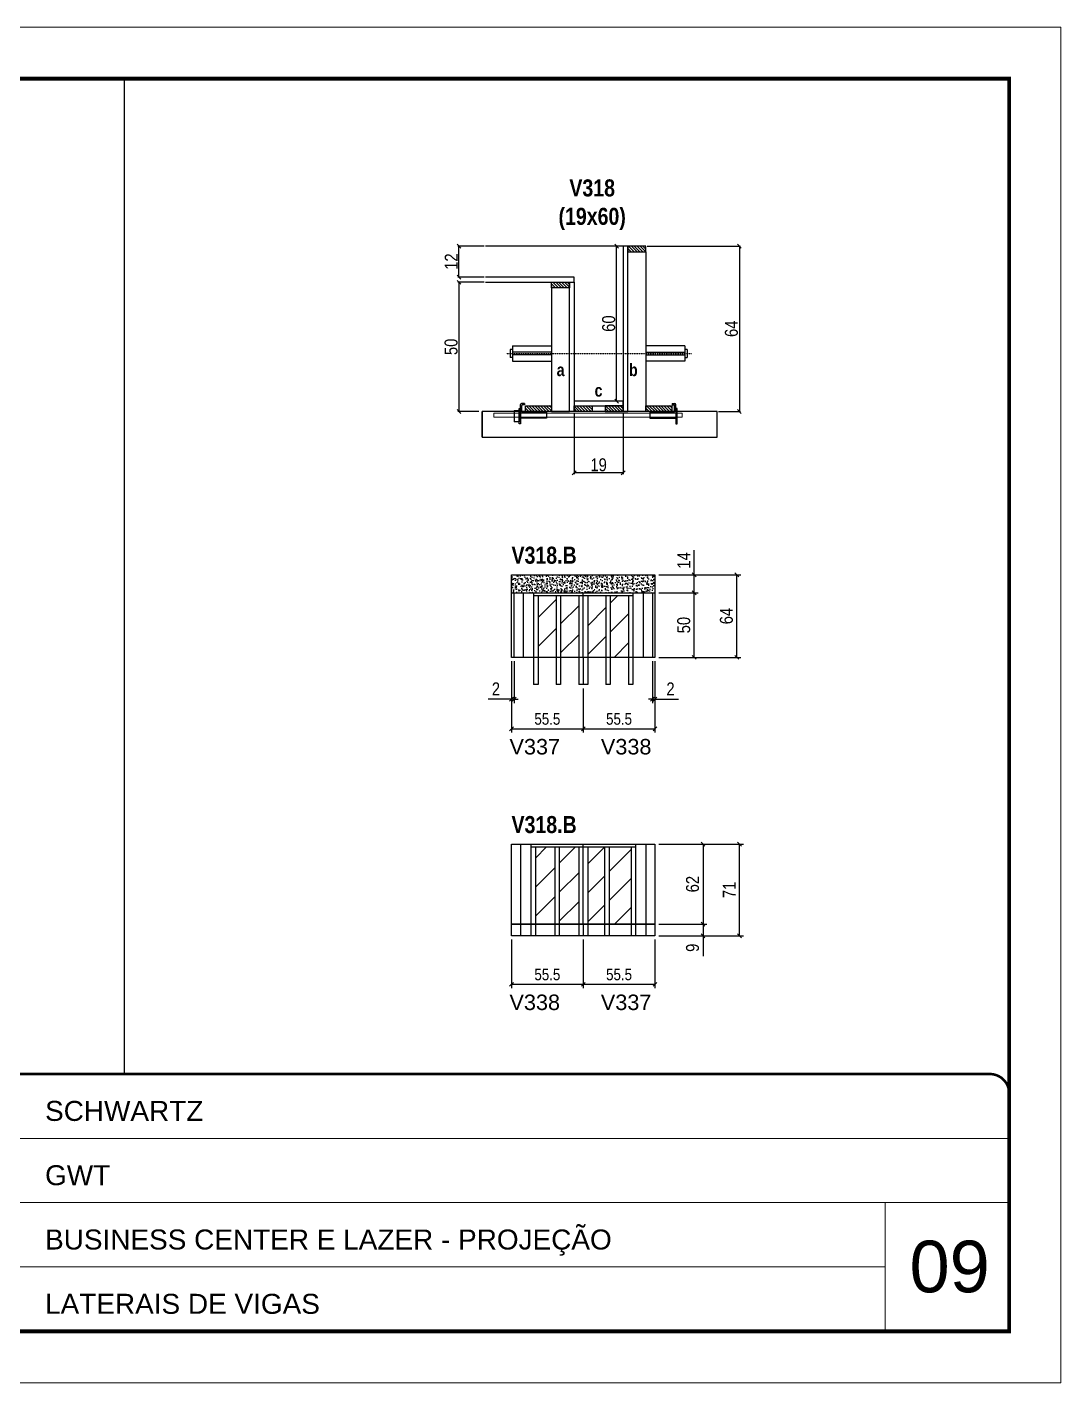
# Model space of a CAD drawing. Extents: x 13154 to 22413, y 1253 to 30260.
# Drawn here: x 13839 to 14639, y 26522 to 27572 of the extents above; entities that cross this region are included whole.
import ezdxf

# ---------------------------------------------------------------- set-up
doc = ezdxf.new("R2010")
doc.units = 0
for name, pattern in [('CONTINUO', [0]), ('DASHED', [0.75, 0.5, -0.25]), ('HIDDEN', [0.375, 0.25, -0.125])]:
    doc.linetypes.add(name, pattern=pattern)
for name, color, linetype in [('5', 5, 'Continuous'), ('barrote', 251, 'Continuous'), ('COTA', 241, 'Continuous'), ('detalhes', 4, 'Continuous'), ('NOMENCLATURA', 7, 'Continuous'), ('Painéis', 200, 'Continuous'), ('presilha', 1, 'Continuous'), ('SARR_2.2x10', 60, 'Continuous'), ('SARR_2.2x7', 40, 'Continuous'), ('SARR_3.5x7', 81, 'Continuous'), ('TENSOR', 3, 'Continuous')]:
    doc.layers.add(name, color=color, linetype=linetype)
for name, color, linetype, lineweight in [('CARIMBO', 255, 'Continuous', 9), ('CONCRETO', 251, 'Continuous', 25), ('Folhas', 255, 'Continuous', 9), ('Hachura', 251, 'Continuous', 9), ('SARRAFO DE PRESSAO', 251, 'DASHED', 9), ('SCO-___-LAJ', 2, 'Continuous', 0)]:
    doc.layers.add(name, color=color, linetype=linetype, lineweight=lineweight)
doc.styles.add('ARIAL', font='arial.ttf')
doc.styles.add('COTA TECNICA', font='techl___.ttf', dxfattribs={"height": 10})
doc.styles.add('COTA TECNICA 2X', font='techl___.ttf', dxfattribs={"height": 10})
doc.styles.add('COTA TECNICA-50', font='techl___.ttf', dxfattribs={"height": 9})
doc.styles.get("Standard").update_dxf_attribs({"font": 'arial.ttf'})
doc.styles.add('TECNICA', font='techb___.ttf', dxfattribs={"height": 10})
doc.dimstyles.new('COTA PAINEL-50', dxfattribs={"dimtxt": 9, "dimasz": 3, "dimexe": 3, "dimexo": 3, "dimgap": 3, "dimtad": 1, "dimdec": 1, "dimzin": 12, "dimdsep": 46, "dimtxsty": 'COTA TECNICA-50', "dimblk1": 'OBLIQUE', "dimblk2": 'OBLIQUE', "dimsah": 1, "dimcen": 0.9, "dimclrd": 4, "dimclre": 4, "dimclrt": 240, "dimadec": 1, "dimazin": 3, "dimtfac": 1, "dimtdec": 1, "dimtmove": 0, "dimatfit": 3, "dimfxl": 1, "dimtolj": 1, "dimtzin": 12, "dimarcsym": 0})
doc.dimstyles.new('PAINEL', dxfattribs={"dimtxt": 10, "dimasz": 3, "dimexe": 3, "dimexo": 3, "dimgap": 3, "dimtad": 1, "dimdec": 1, "dimzin": 12, "dimdsep": 46, "dimtxsty": 'COTA TECNICA', "dimblk1": 'OBLIQUE', "dimblk2": 'OBLIQUE', "dimsah": 1, "dimcen": 0.9, "dimclrd": 4, "dimclre": 4, "dimclrt": 240, "dimadec": 1, "dimazin": 3, "dimtfac": 1, "dimtdec": 1, "dimtmove": 0, "dimatfit": 3, "dimfxl": 1, "dimtolj": 1, "dimtzin": 12, "dimarcsym": 0})
doc.dimstyles.new('SECAO', dxfattribs={"dimscale": 0.333333, "dimtxt": 5, "dimasz": 9, "dimexe": 3, "dimexo": 3, "dimgap": 3, "dimtad": 1, "dimdec": 1, "dimlfac": 0.5, "dimzin": 12, "dimdsep": 46, "dimtxsty": 'COTA TECNICA 2X', "dimblk1": 'OBLIQUE', "dimblk2": 'OBLIQUE', "dimsah": 1, "dimcen": 0.9, "dimclrd": 4, "dimclre": 4, "dimclrt": 240, "dimadec": 1, "dimazin": 3, "dimtfac": 1, "dimtdec": 1, "dimtmove": 0, "dimatfit": 3, "dimfxl": 1, "dimtolj": 1, "dimtzin": 12, "dimarcsym": 0})
pattern_1 = [(135, (47498.1262, -96237.7658), (-1.122532015, -1.122532015), [])]

# ---------------------------------------------------------------- blocks, each defined once
blk = doc.blocks.new('9999999999')
at = {"color": 30, "linetype": 'CONTINUO'}
for p, q in [((98564.6, 34379.6), (99584, 34379.6)), ((98564.6, 34329.8), (99488, 34329.8)), ((99584, 34329.8), (99488, 34329.8)), ((99488, 34329.8), (99488, 34230.2)), ((98564.6, 34280), (99488, 34280))]:
    blk.add_line(p, q, dxfattribs=at)
at = {"color": 30, "linetype": 'CONTINUO', "const_width": 2}
blk.add_lwpolyline([(99584, 34230.2), (99584, 34414.4, 0.414214), (99569, 34429.4), (98229, 34429.4, 0.414214), (98214, 34414.4), (98214, 34245.2, 0.414214), (98229, 34230.2), (99584, 34230.2)], format="xyb", dxfattribs=at)
at = {"layer": 'Folhas'}
blk.add_lwpolyline([(98139, 34190.2), (99624, 34190.2), (99624, 35240.2), (98139, 35240.2)], close=True, dxfattribs=at)
at = {"layer": 'Folhas', "color": 30, "const_width": 3}
blk.add_lwpolyline([(98214, 34230.2), (99584, 34230.2), (99584, 35200.2), (98214, 35200.2)], close=True, dxfattribs=at)
at = {"color": 7, "linetype": 'Continuous', "ltscale": 5, "style": 'ARIAL'}
for s, height, p in [('SCHWARTZ', 15.48, (98837.7, 34393.1)), ('GWT', 15.48, (98837.7, 34343.3)), ('BUSINESS CENTER E LAZER - PROJEÇÃO', 15.483, (98837.7, 34293.5)), ('LATERAIS DE VIGAS', 15.483, (98837.7, 34243.7))]:
    blk.add_text(s, height=height, dxfattribs=at).set_placement(p)
blk = doc.blocks.new('_Oblique')
at = {"color": 0, "linetype": 'ByBlock', "lineweight": -2}
blk.add_line((-0.5, -0.5), (0.5, 0.5), dxfattribs=at)
blk = doc.blocks.new('*D1291')
at = {"layer": 'COTA', "color": 4, "linetype": 'ByBlock', "lineweight": -2, "transparency": 16777216}
for p, q in [((14214.2, 27080.9), (14214.2, 27025.6)), ((14269.7, 27059.9), (14269.7, 27025.6)), ((14214.2, 27028.6), (14269.7, 27028.6))]:
    blk.add_line(p, q, dxfattribs=at)
at = {"layer": 'Defpoints', "color": 0, "linetype": 'ByBlock', "transparency": 16777216}
for p in [(14214.2, 27083.9), (14269.7, 27062.9), (14269.7, 27028.6)]:
    blk.add_point(p, dxfattribs=at)
at = {"layer": 'COTA', "color": 4, "linetype": 'ByBlock', "lineweight": -2, "transparency": 16777216, "xscale": 3, "yscale": 3, "zscale": 3, "rotation": 180}
blk.add_blockref('_Oblique', (14214.2, 27028.6), dxfattribs=at)
at = {"layer": 'COTA', "color": 4, "linetype": 'ByBlock', "lineweight": -2, "transparency": 16777216, "xscale": 3, "yscale": 3, "zscale": 3}
blk.add_blockref('_Oblique', (14269.7, 27028.6), dxfattribs=at)
at = {"layer": 'COTA', "color": 240, "linetype": 'ByBlock', "transparency": 16777216, "insert": (14241.9, 27036.2), "char_height": 9, "attachment_point": 5, "style": 'COTA TECNICA-50'}
blk.add_mtext('\\A1;55.5', dxfattribs=at)
blk = doc.blocks.new('*D1292')
at = {"layer": 'COTA', "color": 4, "linetype": 'ByBlock', "lineweight": -2, "transparency": 16777216}
for p, q in [((14325.2, 27080.9), (14325.2, 27025.6)), ((14269.7, 27059.9), (14269.7, 27025.6)), ((14269.7, 27028.6), (14325.2, 27028.6))]:
    blk.add_line(p, q, dxfattribs=at)
at = {"layer": 'Defpoints', "color": 0, "linetype": 'ByBlock', "transparency": 16777216}
for p in [(14325.2, 27083.9), (14269.7, 27062.9), (14325.2, 27028.6)]:
    blk.add_point(p, dxfattribs=at)
at = {"layer": 'COTA', "color": 4, "linetype": 'ByBlock', "lineweight": -2, "transparency": 16777216, "xscale": 3, "yscale": 3, "zscale": 3, "rotation": 180}
blk.add_blockref('_Oblique', (14269.7, 27028.6), dxfattribs=at)
at = {"layer": 'COTA', "color": 4, "linetype": 'ByBlock', "lineweight": -2, "transparency": 16777216, "xscale": 3, "yscale": 3, "zscale": 3}
blk.add_blockref('_Oblique', (14325.2, 27028.6), dxfattribs=at)
at = {"layer": 'COTA', "color": 240, "linetype": 'ByBlock', "transparency": 16777216, "insert": (14297.4, 27036.2), "char_height": 9, "attachment_point": 5, "style": 'COTA TECNICA-50'}
blk.add_mtext('\\A1;55.5', dxfattribs=at)
blk = doc.blocks.new('*D226')
at = {"layer": 'COTA', "color": 4, "linetype": 'ByBlock', "lineweight": -2, "transparency": 16777216}
for p, q in [((14214.2, 26865.3), (14214.2, 26827.7)), ((14269.7, 26865.3), (14269.7, 26827.7)), ((14214.2, 26830.7), (14269.7, 26830.7))]:
    blk.add_line(p, q, dxfattribs=at)
at = {"layer": 'Defpoints', "color": 0, "linetype": 'ByBlock', "transparency": 16777216}
for p in [(14214.2, 26868.3), (14269.7, 26868.3), (14269.7, 26830.7)]:
    blk.add_point(p, dxfattribs=at)
at = {"layer": 'COTA', "color": 4, "linetype": 'ByBlock', "lineweight": -2, "transparency": 16777216, "xscale": 3, "yscale": 3, "zscale": 3, "rotation": 180}
blk.add_blockref('_Oblique', (14214.2, 26830.7), dxfattribs=at)
at = {"layer": 'COTA', "color": 4, "linetype": 'ByBlock', "lineweight": -2, "transparency": 16777216, "xscale": 3, "yscale": 3, "zscale": 3}
blk.add_blockref('_Oblique', (14269.7, 26830.7), dxfattribs=at)
at = {"layer": 'COTA', "color": 240, "linetype": 'ByBlock', "transparency": 16777216, "insert": (14241.9, 26838.3), "char_height": 9, "attachment_point": 5, "style": 'COTA TECNICA-50'}
blk.add_mtext('\\A1;55.5', dxfattribs=at)
blk = doc.blocks.new('*D227')
at = {"layer": 'COTA', "color": 4, "linetype": 'ByBlock', "lineweight": -2, "transparency": 16777216}
for p, q in [((14269.7, 26865.3), (14269.7, 26827.7)), ((14325.2, 26865.3), (14325.2, 26827.7)), ((14269.7, 26830.7), (14325.2, 26830.7))]:
    blk.add_line(p, q, dxfattribs=at)
at = {"layer": 'Defpoints', "color": 0, "linetype": 'ByBlock', "transparency": 16777216}
for p in [(14269.7, 26868.3), (14325.2, 26868.3), (14325.2, 26830.7)]:
    blk.add_point(p, dxfattribs=at)
at = {"layer": 'COTA', "color": 4, "linetype": 'ByBlock', "lineweight": -2, "transparency": 16777216, "xscale": 3, "yscale": 3, "zscale": 3, "rotation": 180}
blk.add_blockref('_Oblique', (14269.7, 26830.7), dxfattribs=at)
at = {"layer": 'COTA', "color": 4, "linetype": 'ByBlock', "lineweight": -2, "transparency": 16777216, "xscale": 3, "yscale": 3, "zscale": 3}
blk.add_blockref('_Oblique', (14325.2, 26830.7), dxfattribs=at)
at = {"layer": 'COTA', "color": 240, "linetype": 'ByBlock', "transparency": 16777216, "insert": (14297.4, 26838.3), "char_height": 9, "attachment_point": 5, "style": 'COTA TECNICA-50'}
blk.add_mtext('\\A1;55.5', dxfattribs=at)
blk = doc.blocks.new('*D228')
at = {"layer": 'COTA', "color": 4, "linetype": 'ByBlock', "lineweight": -2, "transparency": 16777216}
for p, q in [((14216.2, 27080.9), (14216.2, 27048.5)), ((14214.2, 27071.9), (14214.2, 27048.5)), ((14214.2, 27051.5), (14196.1, 27051.5)), ((14216.2, 27051.5), (14214.2, 27051.5)), ((14216.2, 27051.5), (14219.2, 27051.5))]:
    blk.add_line(p, q, dxfattribs=at)
at = {"layer": 'Defpoints', "color": 0, "linetype": 'ByBlock', "transparency": 16777216}
for p in [(14216.2, 27083.9), (14214.2, 27074.9), (14214.2, 27051.5)]:
    blk.add_point(p, dxfattribs=at)
at = {"layer": 'COTA', "color": 4, "linetype": 'ByBlock', "lineweight": -2, "transparency": 16777216, "xscale": 3, "yscale": 3, "zscale": 3}
blk.add_blockref('_Oblique', (14214.2, 27051.5), dxfattribs=at)
at = {"layer": 'COTA', "color": 4, "linetype": 'ByBlock', "lineweight": -2, "transparency": 16777216, "xscale": 3, "yscale": 3, "zscale": 3, "rotation": 180}
blk.add_blockref('_Oblique', (14216.2, 27051.5), dxfattribs=at)
at = {"layer": 'COTA', "color": 240, "linetype": 'ByBlock', "transparency": 16777216, "insert": (14202.1, 27059.5), "char_height": 10, "attachment_point": 5, "style": 'COTA TECNICA'}
blk.add_mtext('\\A1;2', dxfattribs=at)
blk = doc.blocks.new('*D229')
at = {"layer": 'COTA', "color": 4, "linetype": 'ByBlock', "lineweight": -2, "transparency": 16777216}
for p, q in [((14323.2, 27080.9), (14323.2, 27048.5)), ((14325.2, 27071.9), (14325.2, 27048.5)), ((14323.2, 27051.5), (14320.2, 27051.5)), ((14323.2, 27051.5), (14325.2, 27051.5)), ((14325.2, 27051.5), (14343.3, 27051.5))]:
    blk.add_line(p, q, dxfattribs=at)
at = {"layer": 'Defpoints', "color": 0, "linetype": 'ByBlock', "transparency": 16777216}
for p in [(14323.2, 27083.9), (14325.2, 27074.9), (14325.2, 27051.5)]:
    blk.add_point(p, dxfattribs=at)
at = {"layer": 'COTA', "color": 4, "linetype": 'ByBlock', "lineweight": -2, "transparency": 16777216, "xscale": 3, "yscale": 3, "zscale": 3}
blk.add_blockref('_Oblique', (14323.2, 27051.5), dxfattribs=at)
at = {"layer": 'COTA', "color": 4, "linetype": 'ByBlock', "lineweight": -2, "transparency": 16777216, "xscale": 3, "yscale": 3, "zscale": 3, "rotation": 180}
blk.add_blockref('_Oblique', (14325.2, 27051.5), dxfattribs=at)
at = {"layer": 'COTA', "color": 240, "linetype": 'ByBlock', "transparency": 16777216, "insert": (14337.2, 27059.5), "char_height": 10, "attachment_point": 5, "style": 'COTA TECNICA'}
blk.add_mtext('\\A1;2', dxfattribs=at)
blk = doc.blocks.new('*D1293')
at = {"layer": 'COTA', "color": 4, "linetype": 'ByBlock', "lineweight": -2, "transparency": 16777216}
for p, q in [((14328.2, 27133.9), (14358.6, 27133.9)), ((14355.6, 27083.9), (14355.6, 27133.9)), ((14328.2, 27083.9), (14358.6, 27083.9))]:
    blk.add_line(p, q, dxfattribs=at)
at = {"layer": 'Defpoints', "color": 0, "linetype": 'ByBlock', "transparency": 16777216}
for p in [(14325.2, 27133.9), (14355.6, 27133.9), (14325.2, 27083.9)]:
    blk.add_point(p, dxfattribs=at)
at = {"layer": 'COTA', "color": 4, "linetype": 'ByBlock', "lineweight": -2, "transparency": 16777216, "xscale": 3, "yscale": 3, "zscale": 3}
for p, rotation in [((14355.6, 27133.9), 90), ((14355.6, 27083.9), 270)]:
    blk.add_blockref('_Oblique', p, dxfattribs=dict(at, rotation=rotation))
at = {"layer": 'COTA', "color": 240, "linetype": 'ByBlock', "transparency": 16777216, "insert": (14347.5, 27108.9), "char_height": 10, "attachment_point": 5, "rotation": 90, "style": 'COTA TECNICA'}
blk.add_mtext('\\A1;50', dxfattribs=at)
blk = doc.blocks.new('*D230')
at = {"layer": 'COTA', "color": 4, "linetype": 'ByBlock', "lineweight": -2, "transparency": 16777216}
for p, q in [((14328.2, 26939.3), (14365.4, 26939.3)), ((14362.4, 26939.3), (14362.4, 26877.3)), ((14328.2, 26877.3), (14365.4, 26877.3))]:
    blk.add_line(p, q, dxfattribs=at)
at = {"layer": 'Defpoints', "color": 0, "linetype": 'ByBlock', "transparency": 16777216}
for p in [(14325.2, 26939.3), (14325.2, 26877.3), (14362.4, 26877.3)]:
    blk.add_point(p, dxfattribs=at)
at = {"layer": 'COTA', "color": 4, "linetype": 'ByBlock', "lineweight": -2, "transparency": 16777216, "xscale": 3, "yscale": 3, "zscale": 3}
for p, rotation in [((14362.4, 26939.3), 90), ((14362.4, 26877.3), 270)]:
    blk.add_blockref('_Oblique', p, dxfattribs=dict(at, rotation=rotation))
at = {"layer": 'COTA', "color": 240, "linetype": 'ByBlock', "transparency": 16777216, "insert": (14354.3, 26908.3), "char_height": 10, "attachment_point": 5, "rotation": 90, "style": 'COTA TECNICA'}
blk.add_mtext('\\A1;62', dxfattribs=at)
blk = doc.blocks.new('*D231')
at = {"layer": 'COTA', "color": 4, "linetype": 'ByBlock', "lineweight": -2, "transparency": 16777216}
for p, q in [((14328.2, 26877.3), (14365.4, 26877.3)), ((14362.4, 26877.3), (14362.4, 26868.3)), ((14328.2, 26868.3), (14365.4, 26868.3)), ((14362.4, 26868.3), (14362.4, 26852.6))]:
    blk.add_line(p, q, dxfattribs=at)
at = {"layer": 'Defpoints', "color": 0, "linetype": 'ByBlock', "transparency": 16777216}
for p in [(14325.2, 26877.3), (14325.2, 26868.3), (14362.4, 26868.3)]:
    blk.add_point(p, dxfattribs=at)
at = {"layer": 'COTA', "color": 4, "linetype": 'ByBlock', "lineweight": -2, "transparency": 16777216, "xscale": 3, "yscale": 3, "zscale": 3}
for p, rotation in [((14362.4, 26877.3), 90), ((14362.4, 26868.3), 270)]:
    blk.add_blockref('_Oblique', p, dxfattribs=dict(at, rotation=rotation))
at = {"layer": 'COTA', "color": 240, "linetype": 'ByBlock', "transparency": 16777216, "insert": (14354.3, 26859), "char_height": 10, "attachment_point": 5, "rotation": 90, "style": 'COTA TECNICA'}
blk.add_mtext('\\A1;9', dxfattribs=at)
blk = doc.blocks.new('*D232')
at = {"layer": 'COTA', "color": 4, "linetype": 'ByBlock', "lineweight": -2, "transparency": 16777216}
for p, q in [((14328.2, 26939.3), (14393.7, 26939.3)), ((14390.7, 26868.3), (14390.7, 26939.3)), ((14328.2, 26868.3), (14393.7, 26868.3))]:
    blk.add_line(p, q, dxfattribs=at)
at = {"layer": 'Defpoints', "color": 0, "linetype": 'ByBlock', "transparency": 16777216}
for p in [(14325.2, 26939.3), (14390.7, 26939.3), (14325.2, 26868.3)]:
    blk.add_point(p, dxfattribs=at)
at = {"layer": 'COTA', "color": 4, "linetype": 'ByBlock', "lineweight": -2, "transparency": 16777216, "xscale": 3, "yscale": 3, "zscale": 3}
for p, rotation in [((14390.7, 26939.3), 90), ((14390.7, 26868.3), 270)]:
    blk.add_blockref('_Oblique', p, dxfattribs=dict(at, rotation=rotation))
at = {"layer": 'COTA', "color": 240, "linetype": 'ByBlock', "transparency": 16777216, "insert": (14382.7, 26903.8), "char_height": 10, "attachment_point": 5, "rotation": 90, "style": 'COTA TECNICA'}
blk.add_mtext('\\A1;71', dxfattribs=at)
blk = doc.blocks.new('*D233')
at = {"layer": 'COTA', "color": 4, "lineweight": -2, "transparency": 16777216}
for p, q in [((14262.6, 27273.4), (14262.6, 27225.9)), ((14300.6, 27273.4), (14300.6, 27225.9)), ((14300.6, 27226.9), (14262.6, 27226.9))]:
    blk.add_line(p, q, dxfattribs=at)
at = {"layer": 'Defpoints', "color": 0, "transparency": 16777216}
for p in [(14262.6, 27274.4), (14300.6, 27274.4), (14262.6, 27226.9)]:
    blk.add_point(p, dxfattribs=at)
at = {"layer": 'COTA', "color": 4, "lineweight": -2, "transparency": 16777216, "xscale": 3, "yscale": 3, "zscale": 3, "rotation": 180}
blk.add_blockref('_Oblique', (14262.6, 27226.9), dxfattribs=at)
at = {"layer": 'COTA', "color": 4, "lineweight": -2, "transparency": 16777216, "xscale": 3, "yscale": 3, "zscale": 3}
blk.add_blockref('_Oblique', (14300.6, 27226.9), dxfattribs=at)
at = {"layer": 'COTA', "color": 240, "transparency": 16777216, "insert": (14281.6, 27233), "char_height": 10, "attachment_point": 5, "style": 'COTA TECNICA 2X'}
blk.add_mtext('\\A1;19', dxfattribs=at)
blk = doc.blocks.new('PRESILHA METÁLICA 1')
at = {"layer": 'presilha'}
for p, q in [((7.5, 10.6), (7.5, 19.9)), ((12, 21), (8.6, 21)), ((9, 11.6), (9, 18.9)), ((12, 19.5), (9.6, 19.5)), ((12, 21), (12, 19.5)), ((0, 13), (6, 13)), ((0, 13), (0, 0)), ((6, 0), (0, 0)), ((6, 15.5), (7.5, 15.5)), ((6, -2.5), (6, 15.5)), ((6, 13), (6, 0)), ((7.5, 15.5), (7.5, -2.5)), ((37.5, 4.1), (7.5, 4.1)), ((37.5, 11), (9.6, 11)), ((37.5, 11), (37.5, 4.1)), ((7.5, -2.5), (6, -2.5))]:
    blk.add_line(p, q, dxfattribs=at)
for centre, radius, start, end in [((8.6, 19.9), 1.14, 90, 180), ((9.6, 18.9), 0.57, 90, 180), ((9.6, 11.6), 0.57, 180, 270)]:
    blk.add_arc(centre, radius, start, end, dxfattribs=at)
blk = doc.blocks.new('PRESILHA METÁLICA 2')
at = {"layer": 'presilha'}
for p, q in [((-5.2, 23.5), (-5.2, 22)), ((-5.2, 23.5), (-1.9, 23.5)), ((-5.2, 22), (-2.8, 22)), ((-2.2, 14.1), (-2.2, 21.4)), ((0.8, 18), (-0.8, 18)), ((-0.8, 18), (-0.8, 0)), ((-0.8, 14.6), (-0.8, 22.4)), ((0.8, 0), (0.8, 18)), ((-30.8, 13.5), (-30.8, 6.6)), ((-30.8, 13.5), (-2.8, 13.5)), ((-30.8, 6.6), (-0.8, 6.6)), ((-0.8, 0), (0.8, 0))]:
    blk.add_line(p, q, dxfattribs=at)
for centre, radius, start, end in [((-2.8, 21.4), 0.57, 0, 90), ((-1.9, 22.4), 1.14, 0, 90), ((-2.8, 14.1), 0.57, 270, 0)]:
    blk.add_arc(centre, radius, start, end, dxfattribs=at)
blk = doc.blocks.new('*D234')
at = {"layer": 'COTA', "color": 4, "lineweight": -2, "transparency": 16777216}
for p, q in [((14192.9, 27374.4), (14172.5, 27374.4)), ((14173.5, 27374.4), (14173.5, 27274.4)), ((14188.8, 27274.4), (14172.5, 27274.4))]:
    blk.add_line(p, q, dxfattribs=at)
at = {"layer": 'Defpoints', "color": 0, "transparency": 16777216}
for p in [(14193.9, 27374.4), (14173.5, 27274.4), (14189.8, 27274.4)]:
    blk.add_point(p, dxfattribs=at)
at = {"layer": 'COTA', "color": 4, "lineweight": -2, "transparency": 16777216, "xscale": 3, "yscale": 3, "zscale": 3}
for p, rotation in [((14173.5, 27374.4), 90), ((14173.5, 27274.4), 270)]:
    blk.add_blockref('_Oblique', p, dxfattribs=dict(at, rotation=rotation))
at = {"layer": 'COTA', "color": 240, "transparency": 16777216, "insert": (14167.4, 27324.4), "char_height": 10, "attachment_point": 5, "rotation": 90, "style": 'COTA TECNICA 2X'}
blk.add_mtext('\\A1;50', dxfattribs=at)
blk = doc.blocks.new('*D235')
at = {"layer": 'COTA', "color": 4, "lineweight": -2, "transparency": 16777216}
for p, q in [((14192.9, 27402.4), (14172.5, 27402.4)), ((14173.5, 27378.4), (14173.5, 27402.4)), ((14192.9, 27378.4), (14172.5, 27378.4))]:
    blk.add_line(p, q, dxfattribs=at)
at = {"layer": 'Defpoints', "color": 0, "transparency": 16777216}
for p in [(14173.5, 27402.4), (14193.9, 27402.4), (14193.9, 27378.4)]:
    blk.add_point(p, dxfattribs=at)
at = {"layer": 'COTA', "color": 4, "lineweight": -2, "transparency": 16777216, "xscale": 3, "yscale": 3, "zscale": 3}
for p, rotation in [((14173.5, 27402.4), 90), ((14173.5, 27378.4), 270)]:
    blk.add_blockref('_Oblique', p, dxfattribs=dict(at, rotation=rotation))
at = {"layer": 'COTA', "color": 240, "transparency": 16777216, "insert": (14167.5, 27390.4), "char_height": 10, "attachment_point": 5, "rotation": 90, "style": 'COTA TECNICA 2X'}
blk.add_mtext('\\A1;12', dxfattribs=at)
blk = doc.blocks.new('*D236')
at = {"layer": 'COTA', "color": 4, "lineweight": -2, "transparency": 16777216}
for p, q in [((14319.2, 27402.4), (14391.5, 27402.4)), ((14390.5, 27402.4), (14390.5, 27274.4)), ((14374.4, 27274.4), (14391.5, 27274.4))]:
    blk.add_line(p, q, dxfattribs=at)
at = {"layer": 'Defpoints', "color": 0, "transparency": 16777216}
for p in [(14318.2, 27402.4), (14373.4, 27274.4), (14390.5, 27274.4)]:
    blk.add_point(p, dxfattribs=at)
at = {"layer": 'COTA', "color": 4, "lineweight": -2, "transparency": 16777216, "xscale": 3, "yscale": 3, "zscale": 3}
for p, rotation in [((14390.5, 27402.4), 90), ((14390.5, 27274.4), 270)]:
    blk.add_blockref('_Oblique', p, dxfattribs=dict(at, rotation=rotation))
at = {"layer": 'COTA', "color": 240, "transparency": 16777216, "insert": (14384.4, 27338.4), "char_height": 10, "attachment_point": 5, "rotation": 90, "style": 'COTA TECNICA 2X'}
blk.add_mtext('\\A1;64', dxfattribs=at)
blk = doc.blocks.new('*D1294')
at = {"layer": 'COTA', "color": 4, "lineweight": -2, "transparency": 16777216}
for p, q in [((14299.6, 27402.4), (14294.5, 27402.4)), ((14295.5, 27282.4), (14295.5, 27402.4)), ((14299.6, 27282.4), (14294.5, 27282.4))]:
    blk.add_line(p, q, dxfattribs=at)
at = {"layer": 'Defpoints', "color": 0, "transparency": 16777216}
for p in [(14295.5, 27402.4), (14300.6, 27402.4), (14300.6, 27282.4)]:
    blk.add_point(p, dxfattribs=at)
at = {"layer": 'COTA', "color": 4, "lineweight": -2, "transparency": 16777216, "xscale": 3, "yscale": 3, "zscale": 3}
for p, rotation in [((14295.5, 27402.4), 90), ((14295.5, 27282.4), 270)]:
    blk.add_blockref('_Oblique', p, dxfattribs=dict(at, rotation=rotation))
at = {"layer": 'COTA', "color": 240, "transparency": 16777216, "insert": (14289.4, 27342.4), "char_height": 10, "attachment_point": 5, "rotation": 90, "style": 'COTA TECNICA 2X'}
blk.add_mtext('\\A1;60', dxfattribs=at)
blk = doc.blocks.new('*D1106')
at = {"layer": 'COTA', "color": 4, "linetype": 'ByBlock', "lineweight": -2, "transparency": 16777216}
for p, q in [((14355.6, 27147.9), (14355.6, 27167)), ((14328.2, 27147.9), (14358.6, 27147.9)), ((14355.6, 27133.9), (14355.6, 27147.9)), ((14328.2, 27133.9), (14358.6, 27133.9))]:
    blk.add_line(p, q, dxfattribs=at)
at = {"layer": 'Defpoints', "color": 0, "linetype": 'ByBlock', "transparency": 16777216}
for p in [(14325.2, 27147.9), (14355.6, 27147.9), (14325.2, 27133.9)]:
    blk.add_point(p, dxfattribs=at)
at = {"layer": 'COTA', "color": 4, "linetype": 'ByBlock', "lineweight": -2, "transparency": 16777216, "xscale": 3, "yscale": 3, "zscale": 3}
for p, rotation in [((14355.6, 27147.9), 90), ((14355.6, 27133.9), 270)]:
    blk.add_blockref('_Oblique', p, dxfattribs=dict(at, rotation=rotation))
at = {"layer": 'COTA', "color": 240, "linetype": 'ByBlock', "transparency": 16777216, "insert": (14347.5, 27159), "char_height": 10, "attachment_point": 5, "rotation": 90, "style": 'COTA TECNICA'}
blk.add_mtext('\\A1;14', dxfattribs=at)
blk = doc.blocks.new('*D1107')
at = {"layer": 'COTA', "color": 4, "linetype": 'ByBlock', "lineweight": -2, "transparency": 16777216}
for p, q in [((14328.2, 27147.9), (14391.6, 27147.9)), ((14388.6, 27083.9), (14388.6, 27147.9)), ((14328.2, 27083.9), (14391.6, 27083.9))]:
    blk.add_line(p, q, dxfattribs=at)
at = {"layer": 'Defpoints', "color": 0, "linetype": 'ByBlock', "transparency": 16777216}
for p in [(14325.2, 27147.9), (14388.6, 27147.9), (14325.2, 27083.9)]:
    blk.add_point(p, dxfattribs=at)
at = {"layer": 'COTA', "color": 4, "linetype": 'ByBlock', "lineweight": -2, "transparency": 16777216, "xscale": 3, "yscale": 3, "zscale": 3}
for p, rotation in [((14388.6, 27147.9), 90), ((14388.6, 27083.9), 270)]:
    blk.add_blockref('_Oblique', p, dxfattribs=dict(at, rotation=rotation))
at = {"layer": 'COTA', "color": 240, "linetype": 'ByBlock', "transparency": 16777216, "insert": (14380.5, 27115.9), "char_height": 10, "attachment_point": 5, "rotation": 90, "style": 'COTA TECNICA'}
blk.add_mtext('\\A1;64', dxfattribs=at)

msp = doc.modelspace()

# ---------------------------------------------------------------- hatches: boundary and pattern name
at = {"layer": 'COTA', "linetype": 'ByBlock'}
h = msp.add_hatch(dxfattribs=at)
h.set_pattern_fill('AR-CONC', color=256, scale=0.03)
h.set_pattern_definition([(50, (-115789.3566, -5371.0305), (5.46554007, -0.47817257), [0.5715, -6.2865]), (355, (-115789.3566, -5371.0305), (-1.05730264, 5.73170536), [0.4572, -5.02921753]), (100.4514447, (-115788.901, -5371.0704), (4.40823741, 5.25353256), [0.48570026, -5.34270734]), (46.1842, (-115789.3566, -5369.5065), (8.13237123, -1.26126984), [0.85725, -9.42975]), (96.6355576, (-115788.679, -5369.612), (7.122124, 7.42278374), [0.7285507, -8.01406824]), (351.184151, (-115789.357, -5369.5065), (7.122124, 7.42278374), [0.685799, -7.54379196]), (21, (-115788.5946, -5369.8875), (4.54843174, -3.06795595), [0.5715, -6.2865]), (326, (-115788.5946, -5369.8875), (1.85406085, 5.52563898), [0.4572, -5.0292]), (71.451445, (-115788.2156, -5370.143), (6.40249258, 2.45768307), [0.48570026, -5.34269813]), (37.5, (-115789.3566, -5371.0305), (0.092658098, 2.536651166), [0, -4.96824, 0, -5.1054, 0, -5.04825]), (7.5, (-115789.3566, -5371.0305), (2.004589875, 3.005417245), [0, -2.91084, 0, -4.85394, 0, -1.92405]), (327.5, (-115791.0558, -5371.0305), (4.067717855, -0.17186232), [0, -1.905, 0, -5.9436, 0, -7.8867]), (317.5, (-115791.818, -5371.0305), (4.44387544, 0.76279473), [0, -2.4765, 0, -3.94716, 0, -5.6007])])
h.paths.add_polyline_path([(14325.16, 27133.92), (14325.16, 27147.92), (14214.16, 27147.92), (14214.16, 27133.92)])
at = {"layer": 'Hachura', "linetype": 'ByBlock'}
h = msp.add_hatch(dxfattribs=at)
h.set_pattern_fill('ANSI31', color=256, scale=5)
h.set_pattern_definition([(45, (-115866.62, -5371.03), (-11.2253202, 11.2253202), [])])
h.paths.add_polyline_path([(14304.66, 27131.72), (14290.64, 27131.72), (14290.64, 27083.92), (14304.66, 27083.92)])
h.paths.add_polyline_path([(14287.14, 27131.72), (14273.16, 27131.72), (14273.16, 27083.92), (14287.14, 27083.92)])
h.paths.add_polyline_path([(14266.16, 27131.72), (14252.14, 27131.72), (14252.14, 27083.92), (14266.16, 27083.92)])
h.paths.add_polyline_path([(14248.64, 27131.72), (14234.66, 27131.72), (14234.66, 27083.92), (14248.64, 27083.92)])
h = msp.add_hatch(dxfattribs=at)
h.set_pattern_fill('ANSI31', color=256, scale=5)
h.set_pattern_definition([(45, (-116893.6, -2204.557), (-11.2253202, 11.2253202), [])])
h.paths.add_polyline_path([(14247.64, 26937.11), (14232.66, 26937.11), (14232.66, 26877.31), (14247.64, 26877.31)])
h.paths.add_polyline_path([(14251.14, 26877.31), (14266.16, 26877.31), (14266.16, 26937.11), (14251.14, 26937.11)])
h.paths.add_polyline_path([(14273.16, 26877.31), (14286.14, 26877.31), (14286.14, 26937.11), (14273.16, 26937.11)])
h.paths.add_polyline_path([(14289.64, 26877.31), (14306.66, 26877.31), (14306.66, 26937.11), (14289.64, 26937.11)])
at = {"layer": 'SARR_2.2x10'}
h = msp.add_hatch(dxfattribs=at)
h.set_pattern_fill('ANSI31', color=256, scale=0.5, angle=90)
h.set_pattern_definition([(135, (47418.5262, -96237.7658), (-1.122532015, -1.122532015), [])])
h.paths.add_polyline_path([(14224.99, 27278.8), (14224.99, 27274.4), (14244.99, 27274.4), (14244.99, 27278.8)])
h = msp.add_hatch(dxfattribs=at)
h.set_pattern_fill('ANSI31', color=256, scale=0.5, angle=90)
h.set_pattern_definition([(135, (47511.7262, -96237.7658), (-1.122532015, -1.122532015), [])])
h.paths.add_polyline_path([(14318.19, 27278.8), (14318.19, 27274.4), (14338.19, 27274.4), (14338.19, 27278.8)])
at = {"layer": 'SARR_2.2x7'}
h = msp.add_hatch(dxfattribs=at)
h.set_pattern_fill('ANSI31', color=256, scale=0.5, angle=90)
h.set_pattern_definition([(135, (47412.5262, -96114.1658), (-1.122532015, -1.122532015), [])])
h.paths.add_polyline_path([(14304.19, 27402.4), (14304.19, 27398), (14318.19, 27398), (14318.19, 27402.4)])
h = msp.add_hatch(dxfattribs=at)
h.set_pattern_fill('ANSI31', color=256, scale=0.5, angle=90)
h.set_pattern_definition([(135, (47432.5262, -96142.1658), (-1.122532015, -1.122532015), [])])
h.paths.add_polyline_path([(14258.99, 27374.4), (14258.99, 27370), (14244.99, 27370), (14244.99, 27374.4)])
h = msp.add_hatch(dxfattribs=at)
h.set_pattern_fill('ANSI31', color=256, scale=0.5, angle=90)
h.set_pattern_definition(pattern_1)
h.paths.add_polyline_path([(14276.59, 27274.4), (14276.59, 27278.8), (14262.59, 27278.8), (14262.59, 27274.4)])
h = msp.add_hatch(dxfattribs=at)
h.set_pattern_fill('ANSI31', color=256, scale=0.5, angle=90)
h.set_pattern_definition(pattern_1)
h.paths.add_polyline_path([(14286.59, 27278.8), (14286.59, 27274.4), (14300.59, 27274.4), (14300.59, 27278.8)])

# ---------------------------------------------------------------- linework, layer by layer
at = {"ltscale": 3}
for p, q in [((14212.99, 27322.25), (14212.99, 27316.25)), ((14214.99, 27322.25), (14212.99, 27322.25)), ((14214.99, 27325.25), (14214.99, 27313.25)), ((14214.99, 27325.25), (14244.99, 27325.25)), ((14348.19, 27325.25), (14318.19, 27325.25)), ((14348.19, 27325.25), (14348.19, 27313.25)), ((14350.19, 27322.25), (14348.19, 27322.25)), ((14350.19, 27322.25), (14350.19, 27316.25)), ((14214.99, 27316.25), (14212.99, 27316.25)), ((14244.99, 27320.25), (14214.99, 27320.25)), ((14244.99, 27318.25), (14214.99, 27318.25)), ((14214.99, 27313.25), (14244.99, 27313.25)), ((14318.19, 27320.25), (14348.19, 27320.25)), ((14318.19, 27318.25), (14348.19, 27318.25)), ((14348.19, 27313.25), (14318.19, 27313.25)), ((14348.19, 27316.25), (14350.19, 27316.25))]:
    msp.add_line(p, q, dxfattribs=at)
at = {"layer": 'barrote'}
msp.add_lwpolyline([(14191.53, 27254.4), (14373.45, 27254.4), (14373.45, 27274.4), (14191.53, 27274.4)], close=True, dxfattribs=at)
at = {"layer": 'CONCRETO', "linetype": 'Continuous'}
msp.add_line((14300.59, 27402.4), (14193.89, 27402.4), dxfattribs=at)
at = {"layer": 'COTA', "linetype": 'ByBlock'}
for p, q in [((13914.38, 27532.02), (13914.38, 26761.27)), ((14214.16, 27133.92), (14214.16, 27147.92)), ((14214.16, 27147.92), (14325.16, 27147.92)), ((14325.16, 27147.92), (14325.16, 27133.92)), ((14269.66, 27083.92), (14269.66, 27062.92)), ((14234.66, 27062.92), (14231.16, 27062.92)), ((14252.14, 27062.92), (14248.64, 27062.92)), ((14273.16, 27062.92), (14266.16, 27062.92)), ((14290.64, 27062.92), (14287.14, 27062.92)), ((14308.16, 27062.92), (14304.66, 27062.92)), ((14221.16, 26877.31), (14221.16, 26868.31)), ((14269.66, 26877.31), (14269.66, 26868.31)), ((14232.66, 26868.31), (14229.16, 26868.31)), ((14251.14, 26868.31), (14247.64, 26868.31)), ((14273.16, 26868.31), (14266.16, 26868.31)), ((14289.64, 26868.31), (14286.14, 26868.31)), ((14310.16, 26868.31), (14306.66, 26868.31))]:
    msp.add_line(p, q, dxfattribs=at)
at = {"layer": 'detalhes', "color": 250}
msp.add_line((14191.53, 27254.4), (14191.53, 27274.4), dxfattribs=at)
at = {"layer": 'Painéis', "linetype": 'Continuous'}
for p, q in [((14214.16, 27083.92), (14214.16, 27133.92)), ((14214.16, 27133.92), (14325.16, 27133.92)), ((14216.16, 27083.92), (14216.16, 27133.92)), ((14269.66, 27083.92), (14269.66, 27133.92)), ((14323.16, 27133.92), (14323.16, 27083.92)), ((14325.16, 27133.92), (14325.16, 27083.92)), ((14325.16, 27083.92), (14214.16, 27083.92)), ((14214.16, 26877.31), (14214.16, 26939.31)), ((14214.16, 26939.31), (14325.16, 26939.31)), ((14269.66, 26877.31), (14269.66, 26939.31)), ((14325.16, 26939.31), (14325.16, 26877.31)), ((14325.16, 26877.31), (14214.16, 26877.31))]:
    msp.add_line(p, q, dxfattribs=at)
for points in [[(14304.19, 27274.4), (14304.19, 27402.4), (14300.59, 27402.4), (14300.59, 27274.4)], [(14258.99, 27274.4), (14258.99, 27374.4), (14262.59, 27374.4), (14262.59, 27274.4)], [(14300.59, 27282.4), (14262.59, 27282.4), (14262.59, 27278.8), (14300.59, 27278.8)], [(14214.16, 26877.31), (14325.16, 26877.31), (14325.16, 26868.31), (14214.16, 26868.31)]]:
    msp.add_lwpolyline(points, close=True, dxfattribs=at)
at = {"layer": 'Painéis', "linetype": 'Continuous', "elevation": 0}
msp.add_lwpolyline([(14193.89, 27374.4), (14262.59, 27374.4), (14262.59, 27378.4), (14193.89, 27378.4)], dxfattribs=at)
at = {"layer": 'SARR_2.2x10'}
for points in [[(14224.99, 27278.8), (14244.99, 27278.8), (14244.99, 27274.4), (14224.99, 27274.4)], [(14318.19, 27278.8), (14338.19, 27278.8), (14338.19, 27274.4), (14318.19, 27274.4)]]:
    msp.add_lwpolyline(points, close=True, dxfattribs=at)
at = {"layer": 'SARR_2.2x7', "linetype": 'Continuous'}
for p, q in [((14223.16, 27133.92), (14223.16, 27083.92)), ((14316.16, 27133.92), (14316.16, 27083.92)), ((14231.16, 27131.72), (14269.66, 27131.72)), ((14269.66, 27131.72), (14308.16, 27131.72)), ((14221.16, 26939.31), (14221.16, 26877.31)), ((14229.16, 26937.11), (14269.66, 26937.11)), ((14269.66, 26937.11), (14310.16, 26937.11)), ((14318.16, 26939.31), (14318.16, 26877.31)), ((14318.16, 26877.31), (14318.16, 26868.31))]:
    msp.add_line(p, q, dxfattribs=at)
at = {"layer": 'SARR_2.2x7', "elevation": 0}
for points in [[(14318.19, 27402.4), (14304.19, 27402.4), (14304.19, 27398), (14318.19, 27398)], [(14244.99, 27374.4), (14258.99, 27374.4), (14258.99, 27370), (14244.99, 27370)]]:
    msp.add_lwpolyline(points, close=True, dxfattribs=at)
at = {"layer": 'SARR_2.2x7'}
for points in [[(14262.59, 27278.8), (14276.59, 27278.8), (14276.59, 27274.4), (14262.59, 27274.4)], [(14300.59, 27278.8), (14286.59, 27278.8), (14286.59, 27274.4), (14300.59, 27274.4)]]:
    msp.add_lwpolyline(points, close=True, dxfattribs=at)
at = {"layer": 'SARR_3.5x7'}
for p, q in [((14231.16, 27133.92), (14231.16, 27062.92)), ((14308.16, 27133.92), (14308.16, 27062.92)), ((14234.66, 27131.72), (14234.66, 27062.92)), ((14248.64, 27131.72), (14248.64, 27062.92)), ((14252.14, 27131.72), (14252.14, 27062.92)), ((14266.16, 27131.72), (14266.16, 27062.92)), ((14273.16, 27131.72), (14273.16, 27062.92)), ((14287.14, 27131.72), (14287.14, 27062.92)), ((14290.64, 27131.72), (14290.64, 27062.92)), ((14304.66, 27131.72), (14304.66, 27062.92)), ((14229.16, 26939.31), (14229.16, 26868.31)), ((14232.66, 26937.11), (14232.66, 26868.31)), ((14247.64, 26937.11), (14247.64, 26868.31)), ((14251.14, 26937.11), (14251.14, 26868.31)), ((14266.16, 26937.11), (14266.16, 26868.31)), ((14273.16, 26937.11), (14273.16, 26868.31)), ((14286.14, 26937.11), (14286.14, 26868.31)), ((14289.64, 26937.11), (14289.64, 26868.31)), ((14306.66, 26937.11), (14306.66, 26868.31)), ((14310.16, 26939.31), (14310.16, 26868.31))]:
    msp.add_line(p, q, dxfattribs=at)
for points in [[(14304.19, 27398), (14318.19, 27398), (14318.19, 27274.4), (14304.19, 27274.4)], [(14258.99, 27370), (14244.99, 27370), (14244.99, 27274.4), (14258.99, 27274.4)]]:
    msp.add_lwpolyline(points, close=True, dxfattribs=at)
at = {"layer": 'SCO-___-LAJ', "color": 1}
msp.add_lwpolyline([(14200.53, 27273.07), (14346.3, 27273.07), (14346.3, 27269.87), (14200.53, 27269.87)], close=True, dxfattribs=at)
at = {"layer": 'TENSOR', "linetype": 'HIDDEN', "ltscale": 0.5}
msp.add_line((14209.99, 27319.25), (14353.49, 27319.25), dxfattribs=at)

# ---------------------------------------------------------------- block references
at = {"layer": 'presilha', "xscale": 0.6666666666666666, "yscale": 0.6666666666666666, "zscale": 0.6666666666666666}
for name, p in [('PRESILHA METÁLICA 1', (14216.12, 27266.44)), ('PRESILHA METÁLICA 2', (14341.87, 27264.77))]:
    msp.add_blockref(name, p, dxfattribs=at)
at = {"layer": 'SARRAFO DE PRESSAO', "color": 6, "linetype": 'ByBlock'}
msp.add_blockref('9999999999', (-84984.6, -7668.18), dxfattribs=at)

# ---------------------------------------------------------------- texts
at = {"layer": '5', "linetype": 'Continuous'}
for s, rotation, p in [('V337', 0.00004, (14212.6, 27008.73)), ('V338', 0.00004, (14283.33, 27008.73)), ('V338', 359.99996, (14212.57, 26810.77)), ('V337', 359.99996, (14283.29, 26810.77))]:
    msp.add_text(s, height=12, rotation=rotation, dxfattribs=at).set_placement(p)
at = {"layer": 'CARIMBO', "style": 'ARIAL'}
msp.add_text('09', height=40, dxfattribs=at).set_placement((14522.24, 26592.17))
at = {"layer": 'detalhes', "style": 'TECNICA'}
for s, p in [('b', (14305.09, 27301.73)), ('a', (14249.11, 27301.74)), ('c', (14278.45, 27285.88))]:
    msp.add_text(s, height=9.6, dxfattribs=at).set_placement(p)
at = {"layer": 'NOMENCLATURA', "style": 'TECNICA'}
for p in [(14214.16, 27156.44), (14214.16, 26947.82)]:
    msp.add_text('V318.B', height=13.2, dxfattribs=at).set_placement(p)
at = {"layer": 'NOMENCLATURA', "insert": (14276.59, 27454.1), "char_height": 13.2, "attachment_point": 2, "style": 'TECNICA'}
msp.add_mtext_dynamic_manual_height_columns('V318\\P(19x60)', width=300.2766, gutter_width=1, heights=[0], dxfattribs=at)

# ---------------------------------------------------------------- dimensions: what is measured, and where the dimension line sits
at = {"layer": 'COTA'}
for base, p1, p2, picture, middle in [((14173.54, 27402.4), (14193.89, 27378.4), (14193.89, 27402.4), '*D235', (14167.48, 27390.4)), ((14295.51, 27402.4), (14300.59, 27282.4), (14300.59, 27402.4), '*D1294', (14289.41, 27342.4)), ((14390.51, 27274.4, 0), (14318.19, 27402.4), (14373.4, 27274.4, 0), '*D236', (14384.4, 27338.4, 0)), ((14173.54, 27274.4, 0), (14193.89, 27374.4), (14189.77, 27274.4, 0), '*D234', (14167.43, 27324.4, 0))]:
    dim = msp.add_linear_dim(base=base, p1=p1, p2=p2, angle=90, dimstyle='SECAO', dxfattribs=at)
    dim.commit()
    dim.dimension.update_dxf_attribs({"geometry": picture, "text_midpoint": middle})
dim = msp.add_linear_dim(base=(14262.59, 27226.93), p1=(14300.59, 27274.4), p2=(14262.59, 27274.4), angle=180, dimstyle='SECAO', dxfattribs=at)
dim.commit()
dim.dimension.update_dxf_attribs({"geometry": '*D233', "text_midpoint": (14281.59, 27226.93), "dimtype": 160})
at = {"layer": 'COTA', "linetype": 'ByBlock'}
for base, p1, p2, angle, picture, middle in [((14355.62, 27147.92), (14325.16, 27133.92), (14325.16, 27147.92), 90, '*D1106', (14347.55, 27158.98)), ((14388.62, 27147.92), (14325.16, 27083.92), (14325.16, 27147.92), 90, '*D1107', (14380.52, 27115.92)), ((14355.62, 27133.92), (14325.16, 27083.92), (14325.16, 27133.92), 90, '*D1293', (14347.51, 27108.92)), ((14325.16, 27051.55), (14323.16, 27083.92), (14325.16, 27074.92), 180, '*D229', (14337.22, 27059.55)), ((14362.36, 26877.31), (14325.16, 26939.31), (14325.16, 26877.31), 90, '*D230', (14354.26, 26908.31)), ((14390.73, 26939.31), (14325.16, 26868.31), (14325.16, 26939.31), 90, '*D232', (14382.66, 26903.81)), ((14362.36, 26868.31), (14325.16, 26877.31), (14325.16, 26868.31), 90, '*D231', (14354.27, 26858.97))]:
    dim = msp.add_linear_dim(base=base, p1=p1, p2=p2, angle=angle, dimstyle='PAINEL', dxfattribs=at)
    dim.commit()
    dim.dimension.update_dxf_attribs({"geometry": picture, "text_midpoint": middle})
dim = msp.add_linear_dim(base=(14214.16, 27051.55), p1=(14216.16, 27083.92), p2=(14214.16, 27074.92), dimstyle='PAINEL', dxfattribs=at)
dim.commit()
dim.dimension.update_dxf_attribs({"geometry": '*D228', "text_midpoint": (14202.11, 27059.55)})
for base, p1, p2, picture, middle in [((14269.66, 27028.63), (14214.16, 27083.92), (14269.66, 27062.92), '*D1291', (14241.91, 27036.23)), ((14269.66, 26830.67), (14214.16, 26868.31), (14269.66, 26868.31), '*D226', (14241.91, 26838.27))]:
    dim = msp.add_linear_dim(base=base, p1=p1, p2=p2, angle=180, dimstyle='COTA PAINEL-50', override={"dimarcsym": 1}, dxfattribs=at)
    dim.commit()
    dim.dimension.update_dxf_attribs({"geometry": picture, "text_midpoint": middle})
for base, p1, p2, picture, middle in [((14325.16, 27028.63), (14269.66, 27062.92), (14325.16, 27083.92), '*D1292', (14297.41, 27036.23)), ((14325.16, 26830.67), (14269.66, 26868.31), (14325.16, 26868.31), '*D227', (14297.41, 26838.27))]:
    dim = msp.add_linear_dim(base=base, p1=p1, p2=p2, dimstyle='COTA PAINEL-50', override={"dimarcsym": 1}, dxfattribs=at)
    dim.commit()
    dim.dimension.update_dxf_attribs({"geometry": picture, "text_midpoint": middle})

doc.saveas('drawing.dxf')
